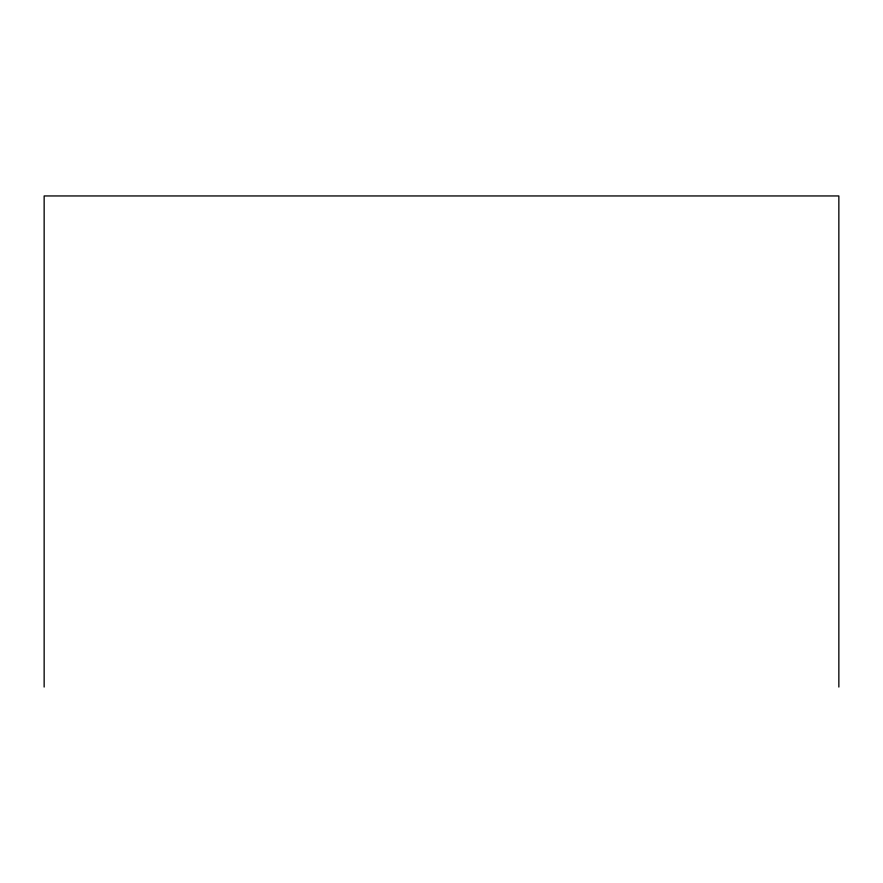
<?xml version="1.0" encoding="UTF-8"?>
<svg xmlns="http://www.w3.org/2000/svg" width="883" height="883" viewBox="0 0 883 883"><rect width="100%" height="100%" fill="white"/><g stroke="black" fill="none" stroke-linecap="round" stroke-linejoin="round"><path stroke-width="1.32" d="M838.85 687.051L838.85 195.949L44.15 195.949L44.15 687.051"/></g></svg>
